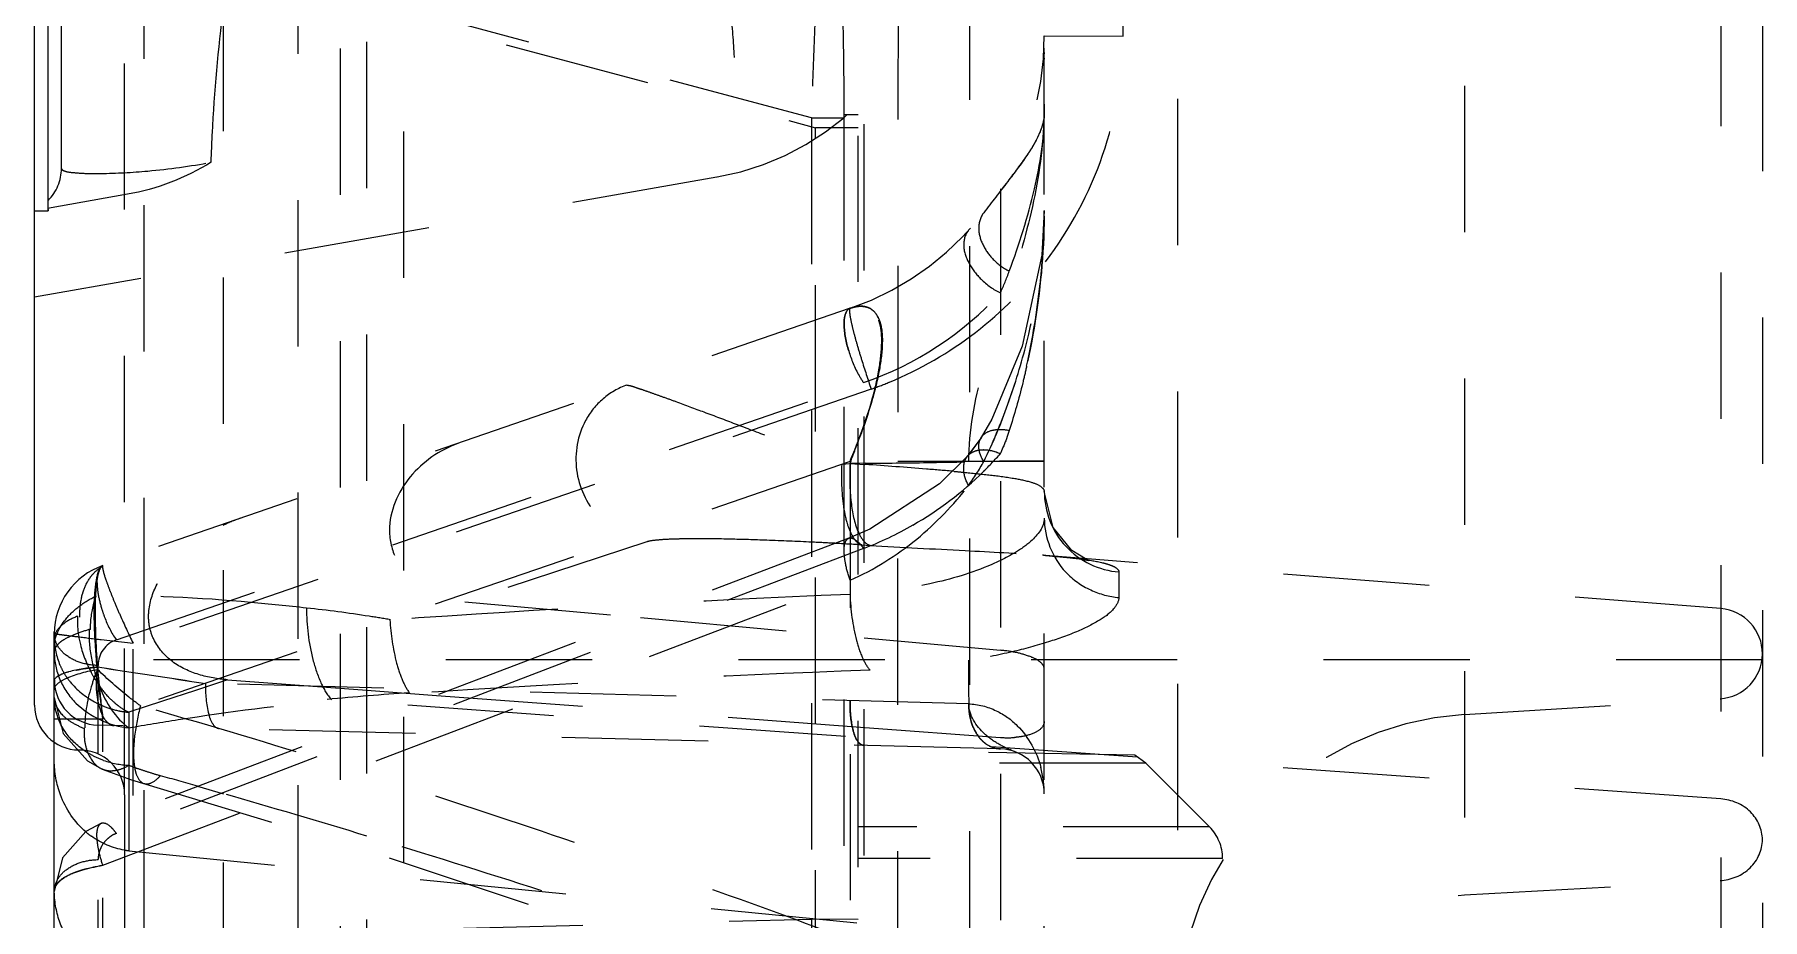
# Model space of a CAD drawing. Header units: millimetres. Extents: x 2141 to 4292, y -4498 to 2648.
# Drawn here: x 3636.41 to 3655.71, y -238.15 to -228.27 of the extents above; entities that cross this region are included whole.
import ezdxf

# ---------------------------------------------------------------- set-up
doc = ezdxf.new("R2010")
doc.units = ezdxf.units.MM
doc.header["$LTSCALE"] = 16.335
doc.linetypes.add('HIDDEN', pattern=[0.2, 0.1, -0.1])
doc.layers.add('21', color=7, linetype='CONTINUOUS')

msp = doc.modelspace()

# ---------------------------------------------------------------- linework, layer by layer
at = {"layer": '21', "color": 8, "linetype": 'HIDDEN'}
for p, q in [((3638.523, -307.753), (3638.523, -120.925)), ((3640.533, -134.607), (3640.533, -307.753)), ((3639.353, -135.371), (3639.353, -272.822)), ((3647.688, -275.791), (3647.688, -137.764)), ((3655.244, -162.316), (3655.244, -280.044)), ((3655.708, -162.819), (3655.708, -279.542)), ((3652.38, -163.5), (3652.38, -278.86)), ((3649.176, -166.91), (3649.176, -275.45)), ((3645.678, -270.103), (3645.678, -172.257)), ((3639.83, -246.391), (3639.83, -195.969)), ((3640.123, -246.317), (3640.123, -196.043)), ((3637.418, -236.755), (3637.418, -218.06)), ((3636.713, -229.761), (3636.713, -222.6)), ((3646.858, -274.732), (3646.858, -225.241)), ((3648.568, -228.283), (3648.568, -225.192)), ((3645.609, -240.83), (3645.609, -226.549)), ((3637.638, -238.338), (3637.638, -227.2)), ((3645.088, -229.197), (3637.638, -227.2)), ((3638.523, -227.534), (3645.135, -229.306)), ((3646.055, -227.582), (3646.027, -269.186)), ((3647.688, -228.282), (3648.568, -228.283)), ((3645.088, -229.197), (3645.088, -238.143)), ((3645.088, -229.197), (3645.45, -229.197)), ((3645.45, -229.157), (3645.45, -238.147)), ((3645.45, -229.157), (3645.609, -229.157)), ((3645.135, -239.231), (3645.135, -229.306)), ((3645.609, -229.306), (3645.135, -229.306)), ((3644.033, -229.857), (3636.413, -231.2)), ((3647.199, -229.987), (3647.199, -246.987)), ((3637.449, -230.05), (3636.558, -230.207)), ((3636.563, -230.22), (3636.563, -230.233)), ((3645.519, -231.323), (3637.175, -234.196)), ((3647.443, -231.746), (3647.101, -232.562)), ((3637.326, -235.026), (3645.67, -232.153)), ((3645.754, -232.226), (3637.513, -235.063)), ((3647.101, -232.562), (3646.983, -232.766)), ((3646.982, -232.768), (3646.836, -232.967)), ((3646.983, -232.766), (3646.983, -232.766)), ((3645.519, -233.033), (3637.175, -235.906)), ((3645.427, -233.065), (3645.521, -233.055)), ((3645.687, -233.053), (3645.518, -233.054)), ((3645.518, -233.054), (3645.686, -233.066)), ((3645.519, -233.033), (3645.519, -245.105)), ((3647.688, -233.033), (3645.519, -233.033)), ((3646.838, -232.966), (3646.518, -233.282)), ((3647, -233.035), (3646.79, -233.039)), ((3646.835, -232.969), (3646.838, -232.966)), ((3646.518, -233.282), (3645.74, -233.789)), ((3645.74, -233.789), (3645.504, -233.89)), ((3645.504, -233.89), (3637.16, -237.072)), ((3645.67, -234.004), (3637.326, -237.186)), ((3643.251, -233.93), (3641.216, -234.599)), ((3645.651, -233.965), (3645.743, -233.97)), ((3655.244, -234.676), (3647.703, -234.083)), ((3647.703, -234.083), (3647.821, -234.093)), ((3647.822, -234.093), (3648.057, -234.118)), ((3648.057, -234.118), (3648.138, -234.13)), ((3637.175, -237.541), (3645.519, -234.359)), ((3648.522, -234.267), (3648.522, -234.553)), ((3641.216, -234.599), (3643.179, -234.776)), ((3643.179, -234.776), (3645.678, -235.003)), ((3636.633, -236.255), (3636.633, -234.937)), ((3645.678, -235.003), (3647.199, -235.141)), ((3637.158, -235.022), (3637.513, -235.063)), ((3637.513, -243.298), (3637.513, -235.063)), ((3655.708, -235.25), (3636.633, -235.25)), ((3637.122, -242.827), (3637.122, -235.311)), ((3638.21, -235.589), (3637.843, -235.71)), ((3638.523, -235.486), (3638.21, -235.589)), ((3646.845, -235.74), (3638.321, -235.511)), ((3638.568, -235.472), (3638.523, -235.486)), ((3638.568, -235.471), (3640.123, -235.587)), ((3640.123, -235.587), (3640.901, -235.645)), ((3636.633, -235.667), (3636.732, -236.071)), ((3636.633, -235.668), (3636.633, -235.678)), ((3637.843, -235.71), (3637.467, -235.834)), ((3655.244, -236.801), (3639.728, -235.695)), ((3640.901, -235.645), (3645.685, -236.002)), ((3652.38, -235.86), (3655.235, -235.682)), ((3636.633, -235.906), (3637.175, -235.906)), ((3647.199, -236.242), (3637.122, -235.978)), ((3637.175, -239.541), (3637.175, -235.906)), ((3637.467, -235.834), (3637.467, -237.38)), ((3636.732, -236.071), (3637.002, -236.377)), ((3645.685, -236.002), (3647.199, -236.115)), ((3648.698, -236.312), (3645.609, -236.258)), ((3648.822, -236.402), (3648.698, -236.312)), ((3637.002, -236.377), (3637.168, -236.468)), ((3637.168, -236.468), (3637.496, -236.587)), ((3637.168, -236.468), (3637.168, -236.468)), ((3648.822, -236.402), (3645.609, -236.402)), ((3648.822, -236.402), (3649.533, -237.113)), ((3637.496, -236.587), (3640.374, -237.46)), ((3637.637, -236.63), (3637.638, -236.63)), ((3638.232, -236.659), (3638.524, -236.743)), ((3637.16, -237.072), (3636.984, -237.164)), ((3649.533, -237.113), (3645.609, -237.113)), ((3636.984, -237.165), (3636.725, -237.459)), ((3636.725, -237.459), (3636.633, -237.834)), ((3637.467, -237.38), (3647.199, -238.343)), ((3640.374, -237.46), (3643.417, -238.475)), ((3649.68, -237.468), (3645.609, -237.468)), ((3649.68, -246.859), (3649.68, -237.468)), ((3652.38, -237.874), (3655.235, -237.713)), ((3637.638, -238.338), (3645.088, -238.143)), ((3645.609, -238.147), (3645.088, -238.143))]:
    msp.add_line(p, q, dxfattribs=at)
at = {"layer": '21', "color": 7, "linetype": 'Continuous'}
for p, q in [((3636.563, -230.233), (3636.563, -222.127)), ((3636.413, -235.755), (3636.413, -226.192)), ((3636.413, -230.233), (3636.563, -230.233)), ((3636.633, -243.182), (3636.633, -236.255)), ((3637.418, -236.755), (3637.418, -386.18))]:
    msp.add_line(p, q, dxfattribs=at)
at = {"layer": '21', "color": 8, "linetype": 'HIDDEN'}
for points in [[(3647.688, -230.232), (3647.661, -230.731), (3647.443, -231.746)], [(3646.982, -232.768), (3646.858, -232.942), (3646.837, -232.967)], [(3648.138, -234.13), (3648.186, -234.139), (3648.168, -234.131), (3647.996, -234.027), (3647.787, -233.771), (3647.688, -233.37)]]:
    msp.add_lwpolyline(points, dxfattribs=at)
for centre, radius, start, end in [((3643.513, -226.902), 3, 280, 0), ((3644.472, -228.282), 3.216, 289, 0), ((3647.98, -228.542), 0.301, 165.4895, 175.7627), ((3636.213, -229.761), 0.5, 314.427, 0), ((3640.309, -230.226), 7.379, 356.0379, 359.4806), ((3640.697, -230.233), 6.991, 359.503, 0.003), ((3639.747, -230.189), 7.942, 353.7849, 356.0548), ((3644.459, -228.637), 3.718, 288.9993, 317.4608), ((3639.159, -230.122), 8.534, 347.5126, 353.7663), ((3644.325, -228.204), 4.268, 289.5549, 292.4857), ((3645.235, -232.069), 2.151, 335.9274, 338.117), ((3640.092, -311.473), 78.606, 85.4174, 85.91873), ((3645.057, -137.2), 95.855, 270.37657, 270.79177), ((3644.978, -138.158), 94.897, 270.84708, 271.094), ((3644.293, -230.371), 3.882, 314.4328, 318.4546), ((3644.267, -230.346), 3.919, 299.8879, 314.4588), ((3643.273, -271.532), 38.539, 84.9242, 85.387), ((3639.388, -235.586), 2.035, 108.9828, 115.3594), ((3644.29, -230.388), 3.871, 290.8763, 299.9573), ((3642.998, -276.469), 42.586, 87.1817, 87.8574), ((3642.447, -287.785), 53.916, 86.9158, 87.1882), ((3641.937, -297.264), 63.408, 86.64181, 86.91572), ((3637.437, -234.956), 0.804, 109, 180), ((3646.582, -248.351), 14.312, 85.5036, 85.6427), ((3653.903, -431.891), 197.552, 92.43241, 93.92503), ((3643.613, -234.713), 6.524, 180.0354, 181.7444), ((3643.446, -234.696), 6.358, 180.6058, 181.9382), ((3655.204, -235.179), 0.504, 273.5697, 85.5), ((3642.762, -187.74), 47.613, 262.9269, 263.2406), ((3645.174, -234.67), 8.086, 181.7155, 184.1808), ((3637.424, -235.311), 0.302, 109.0494, 179.9506), ((3646.828, -234.553), 9.744, 184.1584, 185.1013), ((3675.587, 13.226), 251.513, 261.20122, 261.47939), ((3666.566, -45.968), 191.636, 261.1595, 261.52453), ((3653.509, -438.889), 203.674, 92.18543, 93.6328), ((3692.961, -235.25), 46.119, 180.0004, 180.6091), ((3637.136, -235.476), 0.502, 180, 268.5), ((3638.284, -234.737), 1.4, 208.7906, 213.745), ((3637.554, -234.843), 0.993, 241.6306, 248.4743), ((3637.568, -234.81), 1.03, 248.4593, 258.3341), ((3637.894, -235.037), 0.907, 223.6783, 229.4868), ((3642.348, -263.01), 27.449, 93.6548, 95.5768), ((3637.563, -234.835), 1.004, 258.3191, 264.5148), ((3652.593, -239.27), 3.417, 93.5697, 266.4303), ((3647.278, -235.064), 1.054, 265.7046, 274.1614), ((3637.518, -235.408), 1.019, 250.8819, 267.1093), ((3647.186, -236.745), 0.502, 0, 88.5015), ((3638.612, -233.492), 3.149, 248.6707, 250.8021), ((3638.844, -232.829), 3.851, 250.7912, 252.6284), ((3639.054, -232.159), 4.553, 252.6222, 254.2584), ((3603.155, -359.353), 127.609, 74.04512, 74.23814), ((3646.534, -236.744), 1.154, 359.9914, 14.8561), ((3604.692, -354.035), 122.074, 73.12726, 73.91022), ((3649.178, -237.468), 0.502, 0, 45), ((3637.592, -236.466), 0.929, 229.2567, 234.0899), ((3606.959, -346.584), 114.286, 72.10479, 73.13041), ((3637.547, -236.572), 0.811, 260.7343, 264.3787), ((3610.307, -336.284), 103.455, 70.38893, 72.11651)]:
    msp.add_arc(centre, radius, start, end, dxfattribs=at)
at = {"layer": '21', "color": 7, "linetype": 'Continuous'}
for centre, start, end in [((3636.913, -235.755), 180, 269.6487), ((3636.918, -236.755), 0, 90.9244)]:
    msp.add_arc(centre, 0.5, start, end, dxfattribs=at)
at = {"layer": '21', "color": 8, "linetype": 'HIDDEN'}
for points, knots in [([(3645.238, -226.066), (3645.24, -226.066), (3645.239, -226.074), (3645.241, -226.084), (3645.24, -226.105), (3645.241, -226.147), (3645.24, -226.219), (3645.238, -226.326), (3645.235, -226.461), (3645.23, -226.623), (3645.225, -226.81), (3645.216, -227.107), (3645.201, -227.528), (3645.182, -228.081), (3645.16, -228.681), (3645.144, -229.095), (3645.135, -229.306)], [0, 0, 0, 0, 0.001383, 0.005199, 0.011432, 0.02004, 0.04421, 0.077362, 0.119148, 0.169237, 0.227282, 0.292865, 0.44427, 0.616968, 0.804395, 1, 1, 1, 1]), ([(3644.033, -226.902), (3644.096, -227.271), (3644.172, -227.808), (3644.227, -228.496), (3644.243, -228.935), (3644.232, -229.3), (3644.202, -229.55), (3644.16, -229.703), (3644.122, -229.794), (3644.07, -229.85), (3644.033, -229.857)], [0, 0, 0, 0, 0.370857, 0.538003, 0.684941, 0.806783, 0.899766, 0.934932, 0.962691, 1, 1, 1, 1]), ([(3645.141, -227.209), (3645.141, -227.356), (3645.132, -228.019), (3645.106, -228.681), (3645.088, -229.197)], [0, 0, 0, 0, 0.222165, 1, 1, 1, 1]), ([(3638.385, -229.692), (3638.389, -229.556), (3638.417, -228.948), (3638.475, -228.342), (3638.531, -227.873)], [0, 0, 0, 0, 0.223318, 1, 1, 1, 1]), ([(3645.437, -228.092), (3645.44, -228.179), (3645.447, -228.534), (3645.45, -228.888), (3645.45, -229.157)], [0, 0, 0, 0, 0.244306, 1, 1, 1, 1]), ([(3647.702, -230.802), (3647.974, -230.444), (3648.411, -229.637), (3648.563, -228.733), (3648.568, -228.283)], [0, 0, 0, 0, 0.499881, 1, 1, 1, 1]), ([(3647.679, -228.519), (3647.679, -228.519), (3647.687, -228.533), (3647.688, -228.534), (3647.688, -228.542)], [0, 0, 0, 0, 0.073663, 1, 1, 1, 1]), ([(3647.688, -229.043), (3647.688, -229.384), (3647.61, -230.068), (3647.324, -231.053), (3646.971, -232.012), (3646.843, -232.692), (3646.843, -233.033)], [0, 0, 0, 0, 0.250147, 0.500188, 0.750174, 1, 1, 1, 1]), ([(3647.688, -229.148), (3647.688, -229.182), (3647.675, -229.256), (3647.636, -229.372), (3647.574, -229.496), (3647.454, -229.675), (3647.265, -229.928), (3647.102, -230.139), (3647.012, -230.255)], [0, 0, 0, 0, 0.075758, 0.171972, 0.277877, 0.391498, 0.664198, 1, 1, 1, 1]), ([(3647.688, -229.148), (3647.688, -229.222), (3647.635, -229.391), (3647.485, -229.639), (3647.264, -229.928), (3647.102, -230.139), (3647.012, -230.255)], [0, 0, 0, 0, 0.169498, 0.390712, 0.664849, 1, 1, 1, 1]), ([(3647.297, -230.909), (3647.408, -230.608), (3647.592, -230.033), (3647.688, -229.431), (3647.688, -229.149)], [0, 0, 0, 0, 0.531549, 1, 1, 1, 1]), ([(3636.713, -229.76), (3636.713, -229.773), (3636.76, -229.798), (3636.839, -229.807), (3636.98, -229.818), (3637.263, -229.818), (3637.741, -229.793), (3638.151, -229.736), (3638.385, -229.692)], [0, 0, 0, 0, 0.022899, 0.073693, 0.155146, 0.266798, 0.578226, 1, 1, 1, 1]), ([(3647.012, -230.255), (3646.975, -230.302), (3646.939, -230.428), (3646.991, -230.613), (3647.11, -230.783), (3647.227, -230.873), (3647.297, -230.909)], [0, 0, 0, 0, 0.224072, 0.456813, 0.702294, 1, 1, 1, 1]), ([(3647.012, -233.033), (3647.115, -232.825), (3647.296, -232.387), (3647.578, -231.463), (3647.688, -230.726), (3647.688, -230.233)], [0, 0, 0, 0, 0.239773, 0.489197, 1, 1, 1, 1]), ([(3647.012, -233.033), (3647.117, -232.826), (3647.297, -232.388), (3647.577, -231.463), (3647.688, -230.726), (3647.688, -230.233)], [0, 0, 0, 0, 0.239474, 0.489171, 1, 1, 1, 1]), ([(3647.688, -230.294), (3647.684, -230.713), (3647.605, -231.523), (3647.419, -232.315), (3647.297, -232.686)], [0, 0, 0, 0, 0.517122, 1, 1, 1, 1]), ([(3646.842, -230.456), (3646.801, -230.5), (3646.77, -230.641), (3646.844, -230.833), (3646.985, -231.017), (3647.119, -231.114), (3647.199, -231.151)], [0, 0, 0, 0, 0.206864, 0.442147, 0.695832, 1, 1, 1, 1]), ([(3645.958, -232.147), (3646.3, -232.006), (3646.951, -231.632), (3647.478, -231.097), (3647.702, -230.802)], [0, 0, 0, 0, 0.499909, 1, 1, 1, 1]), ([(3645.519, -231.323), (3645.494, -231.331), (3645.455, -231.398), (3645.448, -231.562), (3645.475, -231.702), (3645.504, -231.798)], [0, 0, 0, 0, 0.160046, 0.402004, 1, 1, 1, 1]), ([(3645.504, -231.798), (3645.475, -231.702), (3645.448, -231.562), (3645.455, -231.398), (3645.494, -231.331), (3645.519, -231.323)], [0, 0, 0, 0, 0.597994, 0.839953, 1, 1, 1, 1]), ([(3645.519, -231.322), (3645.512, -231.325), (3645.513, -231.358), (3645.517, -231.404), (3645.535, -231.492), (3645.562, -231.604), (3645.601, -231.743), (3645.665, -231.953), (3645.718, -232.116), (3645.755, -232.225)], [0, 0, 0, 0, 0.023066, 0.079897, 0.171366, 0.296722, 0.453181, 0.630585, 1, 1, 1, 1]), ([(3645.519, -231.323), (3645.563, -231.308), (3645.65, -231.287), (3645.789, -231.335), (3645.871, -231.49), (3645.888, -231.715), (3645.854, -232.007), (3645.744, -232.46), (3645.616, -232.804), (3645.519, -233.033)], [0, 0, 0, 0, 0.068216, 0.128472, 0.20194, 0.311373, 0.459805, 0.633122, 1, 1, 1, 1]), ([(3645.519, -233.033), (3645.614, -232.804), (3645.743, -232.461), (3645.849, -232.008), (3645.88, -231.717), (3645.865, -231.493), (3645.787, -231.335), (3645.649, -231.287), (3645.562, -231.308), (3645.519, -231.323)], [0, 0, 0, 0, 0.367029, 0.540745, 0.688856, 0.799201, 0.872402, 0.932114, 1, 1, 1, 1]), ([(3645.519, -231.323), (3645.534, -231.318), (3645.588, -231.301), (3645.648, -231.296), (3645.688, -231.304)], [0, 0, 0, 0, 0.270917, 1, 1, 1, 1]), ([(3645.519, -233.033), (3645.614, -232.804), (3645.743, -232.461), (3645.85, -232.008), (3645.881, -231.716), (3645.866, -231.492), (3645.787, -231.335), (3645.649, -231.287), (3645.563, -231.308), (3645.519, -231.323)], [0, 0, 0, 0, 0.36694, 0.540681, 0.688768, 0.799029, 0.872222, 0.932068, 1, 1, 1, 1]), ([(3645.519, -233.033), (3645.614, -232.804), (3645.743, -232.461), (3645.849, -232.008), (3645.88, -231.717), (3645.865, -231.493), (3645.787, -231.335), (3645.649, -231.287), (3645.562, -231.308), (3645.519, -231.323)], [0, 0, 0, 0, 0.367021, 0.540738, 0.688846, 0.799183, 0.872383, 0.932109, 1, 1, 1, 1]), ([(3645.683, -231.303), (3645.67, -231.301), (3645.615, -231.296), (3645.559, -231.309), (3645.519, -231.323)], [0, 0, 0, 0, 0.231091, 1, 1, 1, 1]), ([(3645.68, -231.303), (3645.667, -231.301), (3645.613, -231.297), (3645.559, -231.309), (3645.519, -231.323)], [0, 0, 0, 0, 0.231927, 1, 1, 1, 1]), ([(3645.68, -232.617), (3645.736, -232.456), (3645.828, -232.152), (3645.89, -231.78), (3645.874, -231.537), (3645.835, -231.412), (3645.767, -231.33), (3645.708, -231.307), (3645.68, -231.303)], [0, 0, 0, 0, 0.360396, 0.66853, 0.784397, 0.872105, 0.939598, 1, 1, 1, 1]), ([(3645.504, -231.798), (3645.533, -231.894), (3645.582, -232.016), (3645.652, -232.128), (3645.67, -232.153)], [0, 0, 0, 0, 0.764257, 1, 1, 1, 1]), ([(3645.504, -231.798), (3645.533, -231.894), (3645.582, -232.016), (3645.652, -232.128), (3645.67, -232.153)], [0, 0, 0, 0, 0.764259, 1, 1, 1, 1]), ([(3647.491, -231.968), (3647.478, -232.03), (3647.421, -232.271), (3647.355, -232.511), (3647.297, -232.686)], [0, 0, 0, 0, 0.256342, 1, 1, 1, 1]), ([(3643.028, -232.18), (3642.931, -232.214), (3642.747, -232.32), (3642.496, -232.633), (3642.406, -233.137), (3642.622, -233.603), (3642.942, -233.853), (3643.148, -233.917), (3643.252, -233.93)], [0, 0, 0, 0, 0.129702, 0.260801, 0.496198, 0.734425, 0.868289, 1, 1, 1, 1]), ([(3643.028, -232.18), (3643.031, -232.179), (3643.041, -232.182), (3643.069, -232.187), (3643.124, -232.206), (3643.208, -232.233), (3643.315, -232.271), (3643.439, -232.315), (3643.632, -232.385), (3643.9, -232.485), (3644.246, -232.615), (3644.621, -232.758), (3645.018, -232.909), (3645.289, -233.012), (3645.427, -233.065)], [0, 0, 0, 0, 0.003453, 0.010711, 0.035078, 0.07055, 0.115141, 0.167212, 0.225421, 0.356211, 0.502099, 0.659556, 0.826183, 1, 1, 1, 1]), ([(3646.983, -232.766), (3646.989, -232.756), (3647.023, -232.715), (3647.075, -232.692), (3647.115, -232.683)], [0, 0, 0, 0, 0.217692, 1, 1, 1, 1]), ([(3646.983, -232.766), (3646.99, -232.756), (3647.023, -232.715), (3647.075, -232.692), (3647.116, -232.683)], [0, 0, 0, 0, 0.217695, 1, 1, 1, 1]), ([(3647.115, -232.683), (3647.129, -232.68), (3647.189, -232.671), (3647.251, -232.677), (3647.297, -232.686)], [0, 0, 0, 0, 0.221025, 1, 1, 1, 1]), ([(3647.116, -232.683), (3647.129, -232.68), (3647.189, -232.671), (3647.251, -232.677), (3647.297, -232.686)], [0, 0, 0, 0, 0.221026, 1, 1, 1, 1]), ([(3641.177, -232.818), (3640.972, -232.888), (3640.592, -233.127), (3640.335, -233.654), (3640.41, -234.094), (3640.669, -234.456), (3641.002, -234.58), (3641.216, -234.599)], [0, 0, 0, 0, 0.250444, 0.499059, 0.625047, 0.750838, 1, 1, 1, 1]), ([(3647.012, -233.033), (3646.984, -232.987), (3646.945, -232.898), (3646.962, -232.799), (3646.983, -232.766)], [0, 0, 0, 0, 0.583718, 1, 1, 1, 1]), ([(3647.012, -233.033), (3646.984, -232.986), (3646.945, -232.898), (3646.962, -232.799), (3646.983, -232.766)], [0, 0, 0, 0, 0.583719, 1, 1, 1, 1]), ([(3645.427, -233.065), (3645.419, -233.221), (3645.425, -233.444), (3645.478, -233.712), (3645.519, -233.822), (3645.545, -233.866)], [0, 0, 0, 0, 0.574018, 0.812507, 1, 1, 1, 1]), ([(3645.52, -233.055), (3645.512, -233.2), (3645.517, -233.459), (3645.566, -233.718), (3645.612, -233.822)], [0, 0, 0, 0, 0.560227, 1, 1, 1, 1]), ([(3646.842, -233.301), (3646.813, -233.246), (3646.771, -233.135), (3646.8, -233.008), (3646.836, -232.967)], [0, 0, 0, 0, 0.530839, 1, 1, 1, 1]), ([(3646.837, -232.966), (3646.846, -232.956), (3646.89, -232.919), (3646.949, -232.904), (3646.992, -232.902)], [0, 0, 0, 0, 0.237664, 1, 1, 1, 1]), ([(3646.838, -232.966), (3646.846, -232.956), (3646.887, -232.921), (3646.942, -232.906), (3646.983, -232.902)], [0, 0, 0, 0, 0.23843, 1, 1, 1, 1]), ([(3647.525, -233.028), (3647.492, -233.028), (3647.317, -233.029), (3647.142, -233.032), (3647, -233.035)], [0, 0, 0, 0, 0.188655, 1, 1, 1, 1]), ([(3647.688, -233.033), (3647.688, -233.029), (3647.666, -233.033), (3647.643, -233.027), (3647.588, -233.029), (3647.549, -233.028), (3647.525, -233.028)], [0, 0, 0, 0, 0.064625, 0.253373, 0.565646, 1, 1, 1, 1]), ([(3646.682, -233.144), (3646.717, -233.147), (3646.846, -233.159), (3646.976, -233.172), (3647.07, -233.183)], [0, 0, 0, 0, 0.269006, 1, 1, 1, 1]), ([(3647.07, -233.183), (3647.162, -233.193), (3647.321, -233.214), (3647.479, -233.245), (3647.543, -233.265)], [0, 0, 0, 0, 0.578379, 1, 1, 1, 1]), ([(3647.543, -233.265), (3647.581, -233.277), (3647.639, -233.295), (3647.688, -233.348), (3647.688, -233.37)], [0, 0, 0, 0, 0.641567, 1, 1, 1, 1]), ([(3645.519, -234.359), (3645.787, -234.242), (3646.276, -233.936), (3646.673, -233.521), (3646.842, -233.301)], [0, 0, 0, 0, 0.513563, 1, 1, 1, 1]), ([(3645.519, -234.36), (3645.787, -234.242), (3646.276, -233.936), (3646.673, -233.521), (3646.842, -233.301)], [0, 0, 0, 0, 0.51357, 1, 1, 1, 1]), ([(3647.688, -233.37), (3647.688, -233.588), (3647.862, -234.043), (3648.302, -234.25), (3648.522, -234.267)], [0, 0, 0, 0, 0.498165, 1, 1, 1, 1]), ([(3647.688, -233.667), (3647.688, -233.766), (3647.56, -233.923), (3647.341, -234.069), (3646.97, -234.254), (3646.357, -234.432), (3645.818, -234.497), (3645.519, -234.517)], [0, 0, 0, 0, 0.122802, 0.215933, 0.332365, 0.630136, 1, 1, 1, 1]), ([(3647.688, -233.667), (3647.688, -233.883), (3647.826, -234.23), (3648.194, -234.482), (3648.414, -234.544), (3648.522, -234.553)], [0, 0, 0, 0, 0.493069, 0.752999, 1, 1, 1, 1]), ([(3638.568, -235.471), (3638.459, -235.463), (3638.243, -235.426), (3637.94, -235.288), (3637.753, -235.073), (3637.686, -234.863), (3637.682, -234.641), (3637.775, -234.376), (3638.043, -234.029), (3638.32, -233.84), (3638.516, -233.747)], [0, 0, 0, 0, 0.124884, 0.250265, 0.375096, 0.438011, 0.500671, 0.626087, 0.751063, 1, 1, 1, 1]), ([(3645.612, -233.822), (3645.616, -233.832), (3645.633, -233.868), (3645.655, -233.903), (3645.674, -233.924)], [0, 0, 0, 0, 0.281015, 1, 1, 1, 1]), ([(3644.59, -233.913), (3644.453, -233.908), (3644.19, -233.9), (3643.868, -233.895), (3643.631, -233.898), (3643.478, -233.902), (3643.353, -233.912), (3643.28, -233.92), (3643.252, -233.93)], [0, 0, 0, 0, 0.306716, 0.590806, 0.720063, 0.836394, 0.933479, 1, 1, 1, 1]), ([(3645.519, -234.36), (3645.498, -234.298), (3645.467, -234.187), (3645.45, -234.042), (3645.456, -233.943), (3645.486, -233.897), (3645.504, -233.89)], [0, 0, 0, 0, 0.39722, 0.70018, 0.885489, 1, 1, 1, 1]), ([(3645.504, -233.89), (3645.526, -233.881), (3645.602, -233.913), (3645.643, -233.968), (3645.67, -234.004)], [0, 0, 0, 0, 0.345408, 1, 1, 1, 1]), ([(3645.504, -233.89), (3645.526, -233.881), (3645.602, -233.913), (3645.643, -233.967), (3645.67, -234.004)], [0, 0, 0, 0, 0.345411, 1, 1, 1, 1]), ([(3645.545, -233.866), (3645.552, -233.879), (3645.578, -233.919), (3645.618, -233.956), (3645.651, -233.965)], [0, 0, 0, 0, 0.304362, 1, 1, 1, 1]), ([(3645.674, -233.924), (3645.679, -233.93), (3645.699, -233.95), (3645.723, -233.965), (3645.743, -233.97)], [0, 0, 0, 0, 0.281855, 1, 1, 1, 1]), ([(3645.743, -233.97), (3646.097, -233.991), (3646.739, -234.024), (3647.381, -234.058), (3647.669, -234.08)], [0, 0, 0, 0, 0.551105, 1, 1, 1, 1]), ([(3637.038, -234.323), (3637.048, -234.31), (3637.087, -234.262), (3637.137, -234.222), (3637.179, -234.202)], [0, 0, 0, 0, 0.263196, 1, 1, 1, 1]), ([(3637.175, -234.196), (3637.162, -234.2), (3637.137, -234.234), (3637.102, -234.346), (3637.082, -234.575), (3637.085, -234.929), (3637.103, -235.203), (3637.116, -235.355)], [0, 0, 0, 0, 0.035929, 0.096879, 0.302554, 0.612183, 1, 1, 1, 1]), ([(3637.114, -235.328), (3637.104, -235.179), (3637.088, -234.91), (3637.087, -234.565), (3637.106, -234.341), (3637.139, -234.233), (3637.163, -234.2), (3637.175, -234.196)], [0, 0, 0, 0, 0.389712, 0.699692, 0.904816, 0.965209, 1, 1, 1, 1]), ([(3637.175, -234.196), (3637.156, -234.202), (3637.127, -234.263), (3637.104, -234.374), (3637.089, -234.551), (3637.088, -234.686), (3637.089, -234.763)], [0, 0, 0, 0, 0.103189, 0.303051, 0.604578, 1, 1, 1, 1]), ([(3637.175, -234.196), (3637.162, -234.2), (3637.136, -234.233), (3637.103, -234.346), (3637.094, -234.452), (3637.089, -234.532)], [0, 0, 0, 0, 0.120235, 0.320606, 1, 1, 1, 1]), ([(3637.175, -235.906), (3637.149, -235.692), (3637.106, -235.297), (3637.086, -234.827), (3637.091, -234.521), (3637.105, -234.36), (3637.127, -234.257), (3637.157, -234.202), (3637.175, -234.196)], [0, 0, 0, 0, 0.372891, 0.689354, 0.811606, 0.904654, 0.966686, 1, 1, 1, 1]), ([(3637.106, -234.346), (3637.112, -234.31), (3637.124, -234.258), (3637.156, -234.202), (3637.175, -234.196)], [0, 0, 0, 0, 0.647731, 1, 1, 1, 1]), ([(3637.175, -234.196), (3637.154, -234.203), (3637.115, -234.258), (3637.106, -234.366), (3637.118, -234.51), (3637.143, -234.615), (3637.16, -234.671)], [0, 0, 0, 0, 0.137769, 0.35377, 0.65093, 1, 1, 1, 1]), ([(3637.175, -234.196), (3637.154, -234.203), (3637.115, -234.258), (3637.106, -234.366), (3637.118, -234.51), (3637.143, -234.615), (3637.16, -234.671)], [0, 0, 0, 0, 0.137768, 0.35377, 0.650929, 1, 1, 1, 1]), ([(3637.173, -234.198), (3637.168, -234.206), (3637.175, -234.237), (3637.187, -234.292), (3637.216, -234.376), (3637.256, -234.483), (3637.307, -234.61), (3637.392, -234.807), (3637.462, -234.959), (3637.513, -235.063)], [0, 0, 0, 0, 0.02966, 0.092513, 0.18757, 0.311445, 0.459989, 0.628275, 1, 1, 1, 1]), ([(3647.821, -234.093), (3647.92, -234.101), (3648.094, -234.12), (3648.293, -234.15), (3648.413, -234.184), (3648.477, -234.209), (3648.522, -234.243), (3648.522, -234.267)], [0, 0, 0, 0, 0.404504, 0.707169, 0.818145, 0.902257, 1, 1, 1, 1]), ([(3636.945, -234.524), (3636.95, -234.505), (3636.972, -234.434), (3637.006, -234.367), (3637.038, -234.323)], [0, 0, 0, 0, 0.266876, 1, 1, 1, 1]), ([(3637.079, -234.721), (3637.079, -234.683), (3637.081, -234.558), (3637.089, -234.433), (3637.106, -234.346)], [0, 0, 0, 0, 0.298602, 1, 1, 1, 1]), ([(3636.634, -235.164), (3636.616, -235.042), (3636.705, -234.835), (3636.902, -234.649), (3637.03, -234.568), (3637.098, -234.536)], [0, 0, 0, 0, 0.451635, 0.726019, 1, 1, 1, 1]), ([(3636.917, -234.773), (3636.917, -234.751), (3636.919, -234.667), (3636.93, -234.583), (3636.945, -234.524)], [0, 0, 0, 0, 0.263236, 1, 1, 1, 1]), ([(3637.098, -234.536), (3637.088, -234.562), (3637.049, -234.683), (3637.034, -234.811), (3637.033, -234.909)], [0, 0, 0, 0, 0.223772, 1, 1, 1, 1]), ([(3639.45, -234.67), (3639.243, -234.647), (3638.459, -234.566), (3637.67, -234.525), (3637.089, -234.532)], [0, 0, 0, 0, 0.263954, 1, 1, 1, 1]), ([(3645.519, -234.517), (3645.526, -234.69), (3645.555, -234.936), (3645.648, -235.216), (3645.708, -235.325), (3645.743, -235.363)], [0, 0, 0, 0, 0.586635, 0.826613, 1, 1, 1, 1]), ([(3648.522, -234.553), (3648.52, -234.597), (3648.46, -234.701), (3648.295, -234.819), (3648.046, -234.942), (3647.716, -235.059), (3647.31, -235.169), (3646.648, -235.298), (3646.115, -235.348), (3645.743, -235.363)], [0, 0, 0, 0, 0.044439, 0.110924, 0.203897, 0.32223, 0.463453, 0.625497, 1, 1, 1, 1]), ([(3636.891, -234.762), (3636.837, -234.783), (3636.745, -234.829), (3636.669, -234.904), (3636.649, -234.944)], [0, 0, 0, 0, 0.566525, 1, 1, 1, 1]), ([(3636.891, -234.762), (3636.89, -234.788), (3636.89, -234.894), (3636.905, -235), (3636.924, -235.078)], [0, 0, 0, 0, 0.242503, 1, 1, 1, 1]), ([(3637.106, -235.265), (3637.102, -235.216), (3637.088, -235.035), (3637.079, -234.853), (3637.079, -234.721)], [0, 0, 0, 0, 0.272966, 1, 1, 1, 1]), ([(3637.106, -235.265), (3637.102, -235.216), (3637.088, -235.035), (3637.079, -234.853), (3637.079, -234.721)], [0, 0, 0, 0, 0.272966, 1, 1, 1, 1]), ([(3637.16, -234.671), (3637.17, -234.704), (3637.212, -234.828), (3637.27, -234.948), (3637.326, -235.026)], [0, 0, 0, 0, 0.266996, 1, 1, 1, 1]), ([(3637.16, -234.671), (3637.17, -234.704), (3637.212, -234.828), (3637.27, -234.948), (3637.326, -235.026)], [0, 0, 0, 0, 0.266996, 1, 1, 1, 1]), ([(3639.45, -234.67), (3639.449, -234.863), (3639.484, -235.151), (3639.596, -235.492), (3639.679, -235.64), (3639.728, -235.695)], [0, 0, 0, 0, 0.537369, 0.79379, 1, 1, 1, 1]), ([(3640.386, -234.801), (3640.307, -234.787), (3639.996, -234.736), (3639.684, -234.695), (3639.45, -234.67)], [0, 0, 0, 0, 0.253849, 1, 1, 1, 1]), ([(3640.381, -234.8), (3640.391, -234.963), (3640.423, -235.195), (3640.511, -235.465), (3640.567, -235.574), (3640.598, -235.616)], [0, 0, 0, 0, 0.574156, 0.816064, 1, 1, 1, 1]), ([(3637.033, -234.909), (3636.977, -234.923), (3636.876, -234.955), (3636.762, -235.008), (3636.688, -235.057), (3636.656, -235.097), (3636.63, -235.131), (3636.631, -235.155), (3636.634, -235.164)], [0, 0, 0, 0, 0.341475, 0.631878, 0.754383, 0.86437, 0.942529, 1, 1, 1, 1]), ([(3636.633, -234.956), (3636.632, -234.956), (3636.644, -234.957), (3636.65, -234.959), (3636.675, -234.962), (3636.719, -234.968), (3636.796, -234.978), (3636.861, -234.986), (3636.899, -234.99)], [0, 0, 0, 0, 0.015441, 0.063839, 0.144672, 0.257406, 0.574111, 1, 1, 1, 1]), ([(3637.122, -235.311), (3637.059, -235.31), (3636.933, -235.291), (3636.769, -235.213), (3636.659, -235.094), (3636.633, -234.998), (3636.633, -234.956)], [0, 0, 0, 0, 0.289021, 0.569215, 0.807045, 1, 1, 1, 1]), ([(3636.633, -235.008), (3636.633, -235.11), (3636.664, -235.248), (3636.726, -235.37), (3636.744, -235.4)], [0, 0, 0, 0, 0.74452, 1, 1, 1, 1]), ([(3637.023, -234.903), (3637.015, -235.012), (3637.04, -235.235), (3637.148, -235.625), (3637.314, -235.901), (3637.467, -236.008)], [0, 0, 0, 0, 0.268074, 0.541236, 1, 1, 1, 1]), ([(3636.633, -235.166), (3636.633, -235.269), (3636.678, -235.48), (3636.924, -235.838), (3637.25, -235.985), (3637.467, -236.008)], [0, 0, 0, 0, 0.240412, 0.488462, 1, 1, 1, 1]), ([(3647.688, -235.348), (3647.688, -235.323), (3647.645, -235.264), (3647.537, -235.211), (3647.383, -235.164), (3647.264, -235.147), (3647.199, -235.141)], [0, 0, 0, 0, 0.134786, 0.350246, 0.649054, 1, 1, 1, 1]), ([(3636.63, -235.588), (3636.627, -235.561), (3636.678, -235.497), (3636.841, -235.416), (3637, -235.374), (3637.116, -235.355)], [0, 0, 0, 0, 0.145001, 0.367334, 1, 1, 1, 1]), ([(3637.116, -235.329), (3637.007, -235.339), (3636.859, -235.359), (3636.699, -235.411), (3636.642, -235.45), (3636.633, -235.474)], [0, 0, 0, 0, 0.636469, 0.853858, 1, 1, 1, 1]), ([(3636.744, -235.4), (3636.764, -235.433), (3636.854, -235.56), (3636.979, -235.662), (3637.082, -235.717)], [0, 0, 0, 0, 0.245659, 1, 1, 1, 1]), ([(3636.878, -235.363), (3636.896, -235.359), (3636.975, -235.344), (3637.054, -235.334), (3637.116, -235.329)], [0, 0, 0, 0, 0.225368, 1, 1, 1, 1]), ([(3637.116, -235.355), (3637.093, -235.409), (3637.015, -235.618), (3636.972, -235.843), (3636.974, -236.008)], [0, 0, 0, 0, 0.261757, 1, 1, 1, 1]), ([(3637.114, -235.328), (3637.102, -235.403), (3637.094, -235.55), (3637.117, -235.727), (3637.159, -235.85), (3637.205, -235.935), (3637.265, -235.982), (3637.303, -235.983)], [0, 0, 0, 0, 0.314925, 0.598915, 0.730702, 0.84325, 1, 1, 1, 1]), ([(3637.175, -235.906), (3637.168, -235.851), (3637.142, -235.638), (3637.119, -235.425), (3637.106, -235.265)], [0, 0, 0, 0, 0.256093, 1, 1, 1, 1]), ([(3637.595, -235.762), (3637.551, -235.729), (3637.383, -235.604), (3637.227, -235.463), (3637.116, -235.355)], [0, 0, 0, 0, 0.25872, 1, 1, 1, 1]), ([(3636.633, -235.474), (3636.636, -235.467), (3636.655, -235.438), (3636.688, -235.421), (3636.713, -235.41)], [0, 0, 0, 0, 0.198267, 1, 1, 1, 1]), ([(3637.123, -235.419), (3637.127, -235.459), (3637.142, -235.622), (3637.16, -235.784), (3637.175, -235.906)], [0, 0, 0, 0, 0.245369, 1, 1, 1, 1]), ([(3638.321, -235.511), (3638.319, -235.626), (3638.332, -235.786), (3638.388, -235.957), (3638.445, -236.013), (3638.472, -236.014)], [0, 0, 0, 0, 0.629134, 0.852678, 1, 1, 1, 1]), ([(3636.633, -235.678), (3636.637, -235.748), (3636.701, -235.858), (3636.834, -235.954), (3636.92, -235.995), (3636.966, -236.013)], [0, 0, 0, 0, 0.425731, 0.697036, 1, 1, 1, 1]), ([(3637.304, -235.726), (3637.317, -235.737), (3637.368, -235.778), (3637.424, -235.813), (3637.467, -235.834)], [0, 0, 0, 0, 0.258896, 1, 1, 1, 1]), ([(3637.467, -236.007), (3637.65, -235.975), (3638.4, -235.85), (3639.156, -235.754), (3639.728, -235.695)], [0, 0, 0, 0, 0.243773, 1, 1, 1, 1]), ([(3637.595, -235.762), (3637.566, -235.872), (3637.527, -236.072), (3637.512, -236.309), (3637.529, -236.457), (3637.553, -236.553), (3637.598, -236.619), (3637.637, -236.63)], [0, 0, 0, 0, 0.376556, 0.669482, 0.776211, 0.866182, 1, 1, 1, 1]), ([(3645.519, -238.384), (3644.873, -238.125), (3643.558, -237.664), (3641.581, -236.994), (3639.596, -236.35), (3638.264, -235.95), (3637.595, -235.762)], [0, 0, 0, 0, 0.250247, 0.500308, 0.750234, 1, 1, 1, 1]), ([(3645.67, -236.202), (3645.644, -236.202), (3645.589, -236.15), (3645.552, -236.042), (3645.522, -235.886), (3645.518, -235.767), (3645.519, -235.7)], [0, 0, 0, 0, 0.141242, 0.350636, 0.634203, 1, 1, 1, 1]), ([(3645.519, -235.7), (3645.518, -235.762), (3645.523, -235.88), (3645.549, -236.039), (3645.592, -236.151), (3645.646, -236.202), (3645.67, -236.202)], [0, 0, 0, 0, 0.337423, 0.649702, 0.871075, 1, 1, 1, 1]), ([(3646.842, -235.74), (3646.841, -235.807), (3646.858, -235.932), (3646.932, -236.092), (3647.046, -236.207), (3647.148, -236.241), (3647.199, -236.242)], [0, 0, 0, 0, 0.298302, 0.548906, 0.773976, 1, 1, 1, 1]), ([(3646.842, -235.74), (3646.948, -235.743), (3647.152, -235.795), (3647.465, -236.022), (3647.604, -236.277), (3647.65, -236.449)], [0, 0, 0, 0, 0.280579, 0.532848, 1, 1, 1, 1]), ([(3646.845, -235.74), (3646.844, -235.804), (3646.859, -235.928), (3646.932, -236.092), (3647.049, -236.209), (3647.151, -236.241), (3647.199, -236.242)], [0, 0, 0, 0, 0.283994, 0.549531, 0.786114, 1, 1, 1, 1]), ([(3647.356, -236.272), (3647.295, -236.25), (3647.177, -236.194), (3646.968, -236.051), (3646.846, -235.867), (3646.845, -235.74)], [0, 0, 0, 0, 0.251868, 0.5044, 1, 1, 1, 1]), ([(3637.207, -235.926), (3637.213, -235.935), (3637.238, -235.963), (3637.276, -235.982), (3637.303, -235.983)], [0, 0, 0, 0, 0.283151, 1, 1, 1, 1]), ([(3647.688, -235.936), (3647.688, -235.955), (3647.669, -236.009), (3647.576, -236.072), (3647.49, -236.096), (3647.439, -236.105)], [0, 0, 0, 0, 0.171515, 0.511298, 1, 1, 1, 1]), ([(3637.045, -236.309), (3637.014, -236.292), (3636.897, -236.22), (3636.798, -236.12), (3636.743, -236.034)], [0, 0, 0, 0, 0.25846, 1, 1, 1, 1]), ([(3636.966, -236.013), (3636.963, -236.066), (3636.969, -236.167), (3637.015, -236.334), (3637.099, -236.439), (3637.168, -236.467)], [0, 0, 0, 0, 0.306202, 0.576082, 1, 1, 1, 1]), ([(3637.327, -236.481), (3637.338, -236.478), (3637.387, -236.466), (3637.434, -236.445), (3637.467, -236.425)], [0, 0, 0, 0, 0.235321, 1, 1, 1, 1]), ([(3637.684, -236.632), (3637.694, -236.63), (3637.747, -236.612), (3637.789, -236.574), (3637.818, -236.542)], [0, 0, 0, 0, 0.202261, 1, 1, 1, 1]), ([(3655.708, -237.257), (3655.708, -237.144), (3655.601, -236.905), (3655.364, -236.81), (3655.244, -236.801)], [0, 0, 0, 0, 0.482647, 1, 1, 1, 1]), ([(3637.175, -237.542), (3637.157, -237.487), (3637.127, -237.383), (3637.107, -237.241), (3637.109, -237.136), (3637.14, -237.08), (3637.16, -237.072)], [0, 0, 0, 0, 0.354751, 0.655262, 0.870121, 1, 1, 1, 1]), ([(3637.16, -237.072), (3637.167, -237.069), (3637.207, -237.065), (3637.241, -237.093), (3637.263, -237.114)], [0, 0, 0, 0, 0.190329, 1, 1, 1, 1]), ([(3637.263, -237.114), (3637.269, -237.119), (3637.291, -237.141), (3637.311, -237.166), (3637.326, -237.186)], [0, 0, 0, 0, 0.225178, 1, 1, 1, 1]), ([(3637.326, -237.186), (3637.277, -237.205), (3637.193, -237.264), (3637.146, -237.353), (3637.134, -237.397)], [0, 0, 0, 0, 0.53545, 1, 1, 1, 1]), ([(3637.326, -237.186), (3637.311, -237.192), (3637.257, -237.218), (3637.21, -237.259), (3637.184, -237.294)], [0, 0, 0, 0, 0.269819, 1, 1, 1, 1]), ([(3655.235, -237.713), (3655.357, -237.706), (3655.598, -237.612), (3655.708, -237.371), (3655.708, -237.257)], [0, 0, 0, 0, 0.516941, 1, 1, 1, 1]), ([(3636.633, -237.834), (3636.633, -237.792), (3636.659, -237.696), (3636.769, -237.577), (3636.933, -237.499), (3637.059, -237.48), (3637.122, -237.479)], [0, 0, 0, 0, 0.192955, 0.430784, 0.710978, 1, 1, 1, 1]), ([(3636.633, -237.834), (3636.633, -237.759), (3636.768, -237.651), (3636.962, -237.584), (3637.1, -237.554), (3637.175, -237.541)], [0, 0, 0, 0, 0.352009, 0.64264, 1, 1, 1, 1]), ([(3636.633, -237.834), (3636.633, -237.801), (3636.669, -237.723), (3636.79, -237.646), (3636.964, -237.584), (3637.1, -237.556), (3637.175, -237.542)], [0, 0, 0, 0, 0.153416, 0.361172, 0.647204, 1, 1, 1, 1]), ([(3637.482, -238.802), (3637.364, -238.793), (3637.127, -238.729), (3636.847, -238.493), (3636.672, -238.175), (3636.633, -237.935), (3636.633, -237.816)], [0, 0, 0, 0, 0.249716, 0.499595, 0.74973, 1, 1, 1, 1]), ([(3649.598, -239.473), (3649.878, -239.012), (3650.717, -238.218), (3651.819, -237.906), (3652.38, -237.874)], [0, 0, 0, 0, 0.489631, 1, 1, 1, 1]), ([(3645.088, -238.143), (3645.088, -238.319), (3645.089, -238.552), (3645.088, -238.785), (3645.088, -238.843)], [0, 0, 0, 0, 0.752352, 1, 1, 1, 1])]:
    msp.add_open_spline(points, degree=3, knots=knots, dxfattribs=at)
for points in [[(3638.385, -229.692), (3638.101, -229.867), (3637.778, -229.993), (3637.449, -230.05)], [(3647.199, -231.151), (3647.235, -231.072), (3647.267, -230.991), (3647.297, -230.909)], [(3645.684, -232.603), (3645.634, -232.748), (3645.579, -232.892), (3645.519, -233.033)], [(3645.519, -233.033), (3645.577, -232.896), (3645.631, -232.758), (3645.68, -232.617)], [(3645.521, -233.055), (3645.574, -232.903), (3645.631, -232.752), (3645.684, -232.6)], [(3647.297, -232.686), (3647.277, -232.748), (3647.255, -232.81), (3647.231, -232.87)], [(3647.297, -232.686), (3647.277, -232.749), (3647.255, -232.81), (3647.231, -232.871)], [(3646.983, -232.902), (3647.056, -232.897), (3647.131, -232.917), (3647.199, -232.946)], [(3646.842, -233.301), (3646.906, -233.217), (3646.962, -233.126), (3647.012, -233.033)], [(3646.842, -233.301), (3646.906, -233.217), (3646.962, -233.126), (3647.012, -233.033)], [(3646.992, -232.902), (3647.063, -232.898), (3647.134, -232.918), (3647.199, -232.946)], [(3636.649, -234.944), (3636.64, -234.964), (3636.633, -234.986), (3636.633, -235.008)], [(3636.924, -235.078), (3636.953, -235.194), (3636.999, -235.307), (3637.057, -235.411)], [(3637.12, -235.515), (3637.155, -235.567), (3637.194, -235.618), (3637.237, -235.663)], [(3636.66, -235.851), (3636.642, -235.792), (3636.633, -235.729), (3636.633, -235.668)], [(3636.743, -236.034), (3636.707, -235.978), (3636.678, -235.915), (3636.66, -235.851)], [(3647.439, -236.105), (3647.411, -236.109), (3647.383, -236.113), (3647.354, -236.115)], [(3637.184, -236.371), (3637.136, -236.354), (3637.089, -236.333), (3637.045, -236.309)], [(3636.702, -236.757), (3636.657, -236.636), (3636.633, -236.504), (3636.633, -236.374)], [(3637.168, -236.468), (3637.199, -236.481), (3637.234, -236.487), (3637.269, -236.487)], [(3637.269, -236.487), (3637.288, -236.486), (3637.307, -236.484), (3637.327, -236.481)], [(3637.638, -236.63), (3637.652, -236.634), (3637.668, -236.635), (3637.684, -236.632)], [(3636.986, -237.17), (3636.86, -237.061), (3636.76, -236.914), (3636.702, -236.757)], [(3637.416, -237.373), (3637.285, -237.351), (3637.156, -237.296), (3637.048, -237.218)], [(3637.184, -237.294), (3637.162, -237.324), (3637.144, -237.36), (3637.134, -237.397)], [(3637.134, -237.397), (3637.126, -237.423), (3637.122, -237.451), (3637.122, -237.479)], [(3637.134, -237.397), (3637.126, -237.423), (3637.122, -237.451), (3637.122, -237.479)]]:
    msp.add_open_spline(points, degree=3, dxfattribs=at)

doc.saveas('drawing.dxf')
